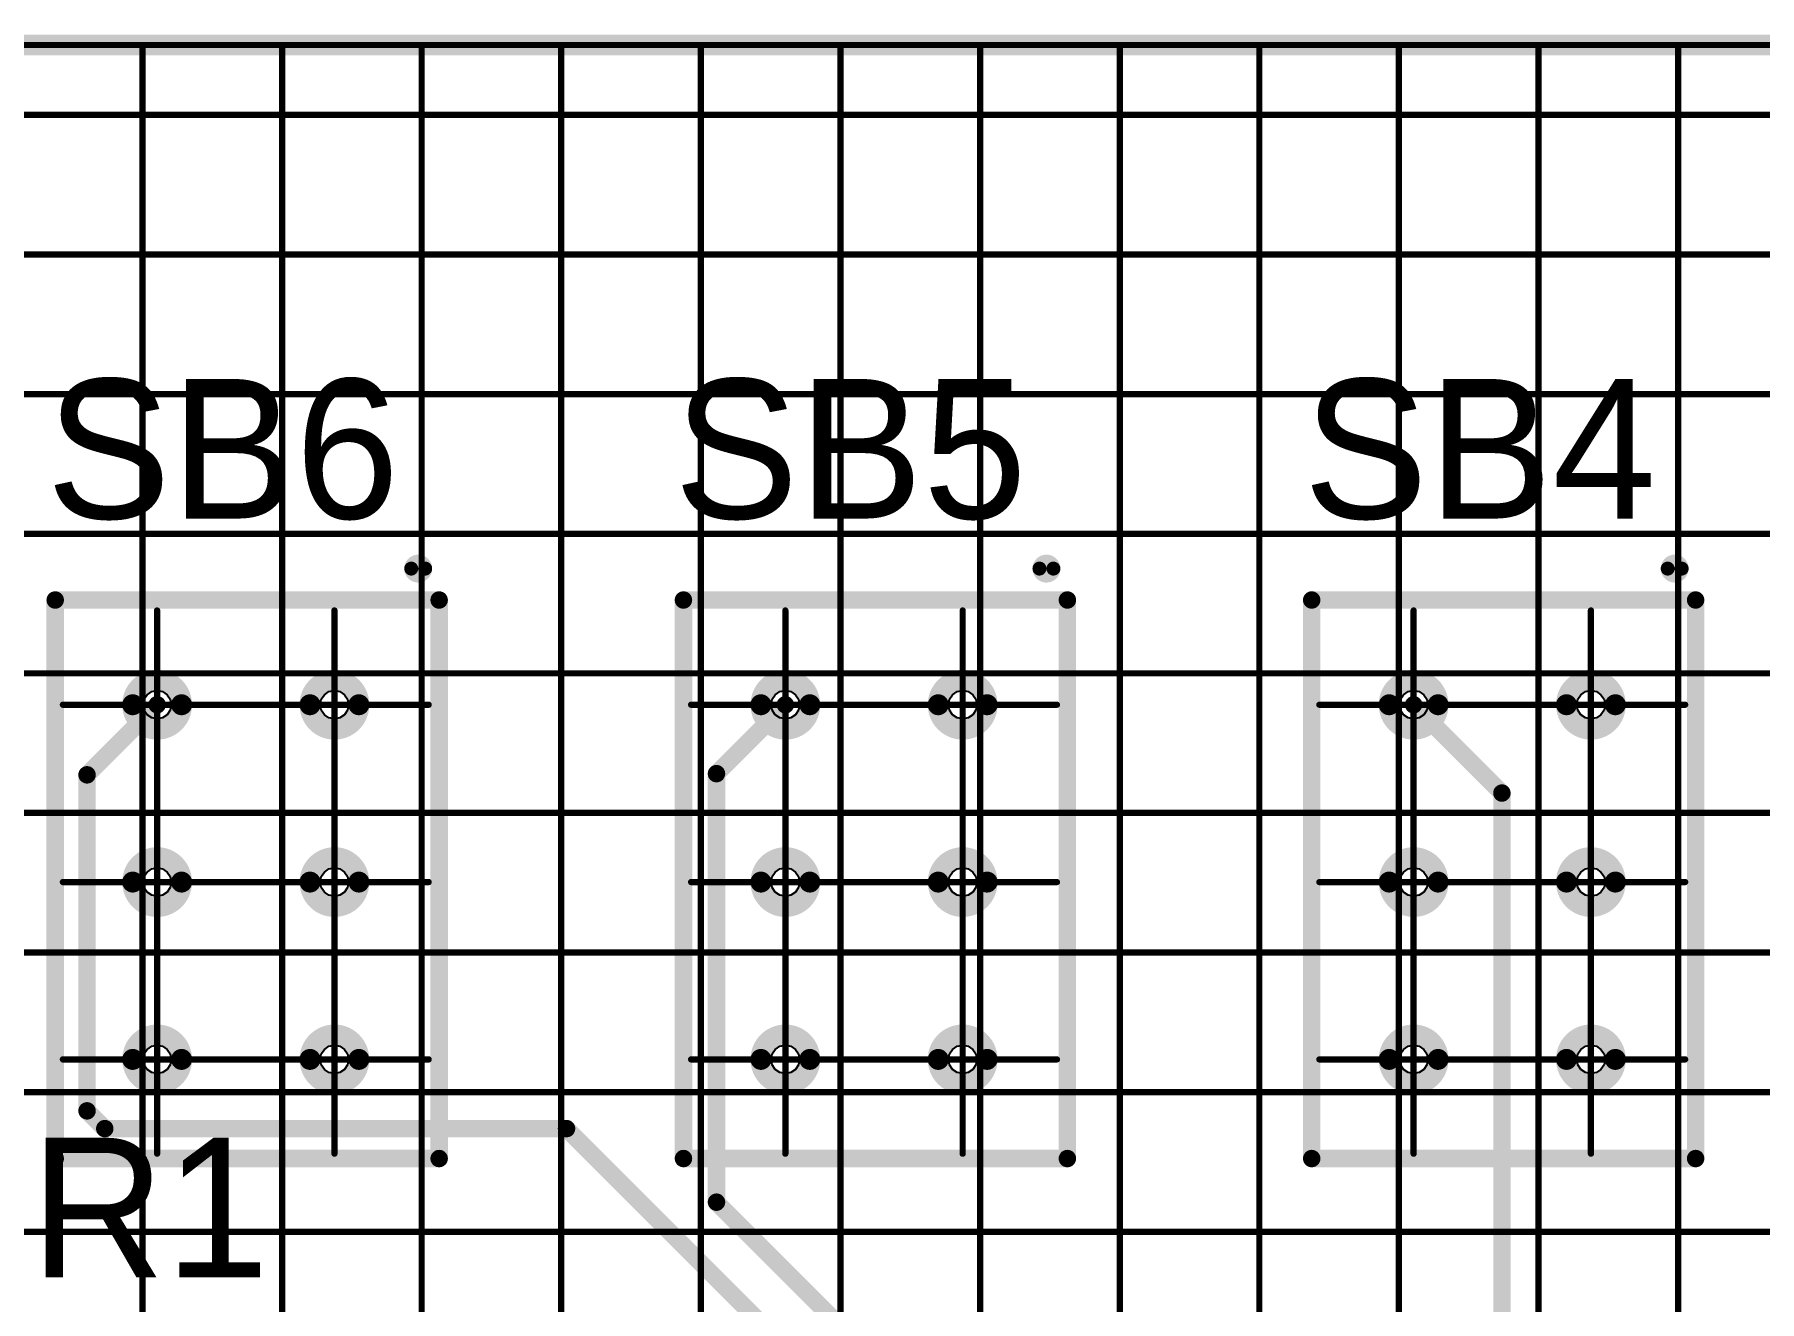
# Model space of a CAD drawing. Header units: millimetres. Extents: x 0 to 841, y 0 to 2540.
# Drawn here: x 249.91 to 299.33, y 2425.01 to 2461.3 of the extents above; entities that cross this region are included whole.
import ezdxf

# ---------------------------------------------------------------- set-up
doc = ezdxf.new("R2010")
doc.units = ezdxf.units.MM
for name, color, linetype in [('Mechanical11', 56, 'Continuous'), ('Mechanical12', 56, 'Continuous'), ('Mechanical7', 56, 'Continuous'), ('Mechanical9', 56, 'Continuous')]:
    doc.layers.add(name, color=color, linetype=linetype)

# ---------------------------------------------------------------- blocks, each defined once
blk = doc.blocks.new('BOASVIEW______T___O_______2_1_33_1_B_1')
at = {"layer": 'Mechanical12'}
for points, const_width in [([(0, 210), (320, 210)], 0.6), ([(0, 210), (320, 210)], 0.6), ([(0, 210), (320, 210)], 0.5), ([(177.5, 194.1), (188.5, 194.1)], 0.5), ([(177.5, 178.1), (177.5, 194.1)], 0.5), ([(188.5, 178.1), (188.5, 194.1)], 0.5), ([(195.5, 194.1), (206.5, 194.1)], 0.5), ([(195.5, 178.1), (195.5, 194.1)], 0.5), ([(206.5, 178.1), (206.5, 194.1)], 0.5), ([(213.5, 178.1), (213.5, 194.1)], 0.5), ([(213.5, 194.1), (224.5, 194.1)], 0.5), ([(224.5, 178.1), (224.5, 194.1)], 0.5), ([(177.5, 178.1), (188.5, 178.1)], 0.5), ([(195.5, 178.1), (206.5, 178.1)], 0.5), ([(213.5, 178.1), (224.5, 178.1)], 0.5)]:
    blk.add_lwpolyline(points, dxfattribs=dict(at, const_width=const_width))
for points, const_width in [([(188.1, 195, 1), (187.7, 195, 1)], 0.4), ([(206.1, 195, 1), (205.7, 195, 1)], 0.4), ([(224.1, 195, 1), (223.7, 195, 1)], 0.4), ([(187.6, 195, 1), (187.8, 195, 1)], 0.2), ([(188, 195, 1), (188.2, 195, 1)], 0.2), ([(205.6, 195, 1), (205.8, 195, 1)], 0.2), ([(206, 195, 1), (206.2, 195, 1)], 0.2), ([(223.6, 195, 1), (223.8, 195, 1)], 0.2), ([(224, 195, 1), (224.2, 195, 1)], 0.2), ([(177.375, 194.1, 1), (177.625, 194.1, 1)], 0.25), ([(177.375, 194.1, 1), (177.625, 194.1, 1)], 0.25), ([(188.375, 194.1, 1), (188.625, 194.1, 1)], 0.25), ([(188.375, 194.1, 1), (188.625, 194.1, 1)], 0.25), ([(195.375, 194.1, 1), (195.625, 194.1, 1)], 0.25), ([(195.375, 194.1, 1), (195.625, 194.1, 1)], 0.25), ([(206.375, 194.1, 1), (206.625, 194.1, 1)], 0.25), ([(206.375, 194.1, 1), (206.625, 194.1, 1)], 0.25), ([(213.375, 194.1, 1), (213.625, 194.1, 1)], 0.25), ([(213.375, 194.1, 1), (213.625, 194.1, 1)], 0.25), ([(224.375, 194.1, 1), (224.625, 194.1, 1)], 0.25), ([(224.375, 194.1, 1), (224.625, 194.1, 1)], 0.25), ([(181.12, 191.1, 1), (179.72, 191.1, 1)], 0.6), ([(186.2, 191.1, 1), (184.8, 191.1, 1)], 0.6), ([(199.12, 191.1, 1), (197.72, 191.1, 1)], 0.6), ([(204.2, 191.1, 1), (202.8, 191.1, 1)], 0.6), ([(217.12, 191.1, 1), (215.72, 191.1, 1)], 0.6), ([(222.2, 191.1, 1), (220.8, 191.1, 1)], 0.6), ([(179.57, 191.1, 1), (179.87, 191.1, 1)], 0.3), ([(180.97, 191.1, 1), (181.27, 191.1, 1)], 0.3), ([(184.65, 191.1, 1), (184.95, 191.1, 1)], 0.3), ([(186.05, 191.1, 1), (186.35, 191.1, 1)], 0.3), ([(197.57, 191.1, 1), (197.87, 191.1, 1)], 0.3), ([(198.97, 191.1, 1), (199.27, 191.1, 1)], 0.3), ([(202.65, 191.1, 1), (202.95, 191.1, 1)], 0.3), ([(204.05, 191.1, 1), (204.35, 191.1, 1)], 0.3), ([(215.57, 191.1, 1), (215.87, 191.1, 1)], 0.3), ([(216.97, 191.1, 1), (217.27, 191.1, 1)], 0.3), ([(220.65, 191.1, 1), (220.95, 191.1, 1)], 0.3), ([(222.05, 191.1, 1), (222.35, 191.1, 1)], 0.3), ([(181.12, 186.02, 1), (179.72, 186.02, 1)], 0.6), ([(186.2, 186.02, 1), (184.8, 186.02, 1)], 0.6), ([(199.12, 186.02, 1), (197.72, 186.02, 1)], 0.6), ([(204.2, 186.02, 1), (202.8, 186.02, 1)], 0.6), ([(217.12, 186.02, 1), (215.72, 186.02, 1)], 0.6), ([(222.2, 186.02, 1), (220.8, 186.02, 1)], 0.6), ([(179.57, 186.02, 1), (179.87, 186.02, 1)], 0.3), ([(180.97, 186.02, 1), (181.27, 186.02, 1)], 0.3), ([(184.65, 186.02, 1), (184.95, 186.02, 1)], 0.3), ([(186.05, 186.02, 1), (186.35, 186.02, 1)], 0.3), ([(197.57, 186.02, 1), (197.87, 186.02, 1)], 0.3), ([(198.97, 186.02, 1), (199.27, 186.02, 1)], 0.3), ([(202.65, 186.02, 1), (202.95, 186.02, 1)], 0.3), ([(204.05, 186.02, 1), (204.35, 186.02, 1)], 0.3), ([(215.57, 186.02, 1), (215.87, 186.02, 1)], 0.3), ([(216.97, 186.02, 1), (217.27, 186.02, 1)], 0.3), ([(220.65, 186.02, 1), (220.95, 186.02, 1)], 0.3), ([(222.05, 186.02, 1), (222.35, 186.02, 1)], 0.3), ([(181.12, 180.94, 1), (179.72, 180.94, 1)], 0.6), ([(186.2, 180.94, 1), (184.8, 180.94, 1)], 0.6), ([(199.12, 180.94, 1), (197.72, 180.94, 1)], 0.6), ([(204.2, 180.94, 1), (202.8, 180.94, 1)], 0.6), ([(217.12, 180.94, 1), (215.72, 180.94, 1)], 0.6), ([(222.2, 180.94, 1), (220.8, 180.94, 1)], 0.6), ([(179.57, 180.94, 1), (179.87, 180.94, 1)], 0.3), ([(180.97, 180.94, 1), (181.27, 180.94, 1)], 0.3), ([(184.65, 180.94, 1), (184.95, 180.94, 1)], 0.3), ([(186.05, 180.94, 1), (186.35, 180.94, 1)], 0.3), ([(197.57, 180.94, 1), (197.87, 180.94, 1)], 0.3), ([(198.97, 180.94, 1), (199.27, 180.94, 1)], 0.3), ([(202.65, 180.94, 1), (202.95, 180.94, 1)], 0.3), ([(204.05, 180.94, 1), (204.35, 180.94, 1)], 0.3), ([(215.57, 180.94, 1), (215.87, 180.94, 1)], 0.3), ([(216.97, 180.94, 1), (217.27, 180.94, 1)], 0.3), ([(220.65, 180.94, 1), (220.95, 180.94, 1)], 0.3), ([(222.05, 180.94, 1), (222.35, 180.94, 1)], 0.3), ([(177.375, 178.1, 1), (177.625, 178.1, 1)], 0.25), ([(177.375, 178.1, 1), (177.625, 178.1, 1)], 0.25), ([(188.375, 178.1, 1), (188.625, 178.1, 1)], 0.25), ([(188.375, 178.1, 1), (188.625, 178.1, 1)], 0.25), ([(195.375, 178.1, 1), (195.625, 178.1, 1)], 0.25), ([(195.375, 178.1, 1), (195.625, 178.1, 1)], 0.25), ([(206.375, 178.1, 1), (206.625, 178.1, 1)], 0.25), ([(206.375, 178.1, 1), (206.625, 178.1, 1)], 0.25), ([(213.375, 178.1, 1), (213.625, 178.1, 1)], 0.25), ([(213.375, 178.1, 1), (213.625, 178.1, 1)], 0.25), ([(224.375, 178.1, 1), (224.625, 178.1, 1)], 0.25), ([(224.375, 178.1, 1), (224.625, 178.1, 1)], 0.25)]:
    blk.add_lwpolyline(points, format="xyb", close=True, dxfattribs=dict(at, const_width=const_width))
at = {"layer": 'Mechanical7', "const_width": 0.18}
for points in [[(180.42, 188.4), (180.42, 193.8)], [(185.5, 188.4), (185.5, 193.8)], [(198.42, 188.4), (198.42, 193.8)], [(203.5, 188.4), (203.5, 193.8)], [(216.42, 188.4), (216.42, 193.8)], [(221.5, 188.4), (221.5, 193.8)], [(177.72, 191.1), (183.12, 191.1)], [(182.8, 191.1), (188.2, 191.1)], [(195.72, 191.1), (201.12, 191.1)], [(200.8, 191.1), (206.2, 191.1)], [(213.72, 191.1), (219.12, 191.1)], [(218.8, 191.1), (224.2, 191.1)], [(180.42, 183.32), (180.42, 188.72)], [(185.5, 183.32), (185.5, 188.72)], [(198.42, 183.32), (198.42, 188.72)], [(203.5, 183.32), (203.5, 188.72)], [(216.42, 183.32), (216.42, 188.72)], [(221.5, 183.32), (221.5, 188.72)], [(177.72, 186.02), (183.12, 186.02)], [(182.8, 186.02), (188.2, 186.02)], [(195.72, 186.02), (201.12, 186.02)], [(200.8, 186.02), (206.2, 186.02)], [(213.72, 186.02), (219.12, 186.02)], [(218.8, 186.02), (224.2, 186.02)], [(180.42, 178.24), (180.42, 183.64)], [(185.5, 178.24), (185.5, 183.64)], [(198.42, 178.24), (198.42, 183.64)], [(203.5, 178.24), (203.5, 183.64)], [(216.42, 178.24), (216.42, 183.64)], [(221.5, 178.24), (221.5, 183.64)], [(177.72, 180.94), (183.12, 180.94)], [(182.8, 180.94), (188.2, 180.94)], [(195.72, 180.94), (201.12, 180.94)], [(200.8, 180.94), (206.2, 180.94)], [(213.72, 180.94), (219.12, 180.94)], [(218.8, 180.94), (224.2, 180.94)]]:
    blk.add_lwpolyline(points, dxfattribs=at)
at = {"layer": 'Mechanical7', "const_width": 0.09}
for points in [[(180.375, 193.8, 1), (180.465, 193.8, 1)], [(185.455, 193.8, 1), (185.545, 193.8, 1)], [(198.375, 193.8, 1), (198.465, 193.8, 1)], [(203.455, 193.8, 1), (203.545, 193.8, 1)], [(216.375, 193.8, 1), (216.465, 193.8, 1)], [(221.455, 193.8, 1), (221.545, 193.8, 1)], [(177.675, 191.1, 1), (177.765, 191.1, 1)], [(182.755, 191.1, 1), (182.845, 191.1, 1)], [(183.075, 191.1, 1), (183.165, 191.1, 1)], [(188.155, 191.1, 1), (188.245, 191.1, 1)], [(195.675, 191.1, 1), (195.765, 191.1, 1)], [(200.755, 191.1, 1), (200.845, 191.1, 1)], [(201.075, 191.1, 1), (201.165, 191.1, 1)], [(206.155, 191.1, 1), (206.245, 191.1, 1)], [(213.675, 191.1, 1), (213.765, 191.1, 1)], [(218.755, 191.1, 1), (218.845, 191.1, 1)], [(219.075, 191.1, 1), (219.165, 191.1, 1)], [(224.155, 191.1, 1), (224.245, 191.1, 1)], [(180.375, 188.72, 1), (180.465, 188.72, 1)], [(185.455, 188.72, 1), (185.545, 188.72, 1)], [(198.375, 188.72, 1), (198.465, 188.72, 1)], [(203.455, 188.72, 1), (203.545, 188.72, 1)], [(216.375, 188.72, 1), (216.465, 188.72, 1)], [(221.455, 188.72, 1), (221.545, 188.72, 1)], [(180.375, 188.4, 1), (180.465, 188.4, 1)], [(185.455, 188.4, 1), (185.545, 188.4, 1)], [(198.375, 188.4, 1), (198.465, 188.4, 1)], [(203.455, 188.4, 1), (203.545, 188.4, 1)], [(216.375, 188.4, 1), (216.465, 188.4, 1)], [(221.455, 188.4, 1), (221.545, 188.4, 1)], [(177.675, 186.02, 1), (177.765, 186.02, 1)], [(182.755, 186.02, 1), (182.845, 186.02, 1)], [(183.075, 186.02, 1), (183.165, 186.02, 1)], [(188.155, 186.02, 1), (188.245, 186.02, 1)], [(195.675, 186.02, 1), (195.765, 186.02, 1)], [(200.755, 186.02, 1), (200.845, 186.02, 1)], [(201.075, 186.02, 1), (201.165, 186.02, 1)], [(206.155, 186.02, 1), (206.245, 186.02, 1)], [(213.675, 186.02, 1), (213.765, 186.02, 1)], [(218.755, 186.02, 1), (218.845, 186.02, 1)], [(219.075, 186.02, 1), (219.165, 186.02, 1)], [(224.155, 186.02, 1), (224.245, 186.02, 1)], [(180.375, 183.64, 1), (180.465, 183.64, 1)], [(180.375, 183.32, 1), (180.465, 183.32, 1)], [(185.455, 183.64, 1), (185.545, 183.64, 1)], [(185.455, 183.32, 1), (185.545, 183.32, 1)], [(198.375, 183.64, 1), (198.465, 183.64, 1)], [(198.375, 183.32, 1), (198.465, 183.32, 1)], [(203.455, 183.64, 1), (203.545, 183.64, 1)], [(203.455, 183.32, 1), (203.545, 183.32, 1)], [(216.375, 183.64, 1), (216.465, 183.64, 1)], [(216.375, 183.32, 1), (216.465, 183.32, 1)], [(221.455, 183.64, 1), (221.545, 183.64, 1)], [(221.455, 183.32, 1), (221.545, 183.32, 1)], [(177.675, 180.94, 1), (177.765, 180.94, 1)], [(182.755, 180.94, 1), (182.845, 180.94, 1)], [(183.075, 180.94, 1), (183.165, 180.94, 1)], [(188.155, 180.94, 1), (188.245, 180.94, 1)], [(195.675, 180.94, 1), (195.765, 180.94, 1)], [(200.755, 180.94, 1), (200.845, 180.94, 1)], [(201.075, 180.94, 1), (201.165, 180.94, 1)], [(206.155, 180.94, 1), (206.245, 180.94, 1)], [(213.675, 180.94, 1), (213.765, 180.94, 1)], [(218.755, 180.94, 1), (218.845, 180.94, 1)], [(219.075, 180.94, 1), (219.165, 180.94, 1)], [(224.155, 180.94, 1), (224.245, 180.94, 1)], [(180.375, 178.24, 1), (180.465, 178.24, 1)], [(185.455, 178.24, 1), (185.545, 178.24, 1)], [(198.375, 178.24, 1), (198.465, 178.24, 1)], [(203.455, 178.24, 1), (203.545, 178.24, 1)], [(216.375, 178.24, 1), (216.465, 178.24, 1)], [(221.455, 178.24, 1), (221.545, 178.24, 1)]]:
    blk.add_lwpolyline(points, format="xyb", close=True, dxfattribs=at)
at = {"layer": 'Mechanical7'}
for s, p in [('SB6', (177.244, 196.433)), ('SB5', (195.227, 196.433)), ('SB4', (213.261, 196.433)), ('R1', (176.787, 174.696))]:
    blk.add_text(s, height=4, dxfattribs=at).set_placement(p)
blk = doc.blocks.new('BOASVIEW______T___L_____2_1_1_1_B_4')
at = {"layer": 'Mechanical11'}
for p, q in [((180.043, 191.256), (180.132, 191.388)), ((180.132, 191.388), (180.264, 191.477)), ((180.264, 191.477), (180.42, 191.508)), ((180.42, 191.508), (180.42, 191.1)), ((185.123, 191.256), (185.212, 191.388)), ((185.212, 191.388), (185.344, 191.477)), ((185.344, 191.477), (185.5, 191.508)), ((185.5, 191.508), (185.5, 191.1)), ((198.043, 191.256), (198.132, 191.388)), ((198.132, 191.388), (198.264, 191.477)), ((198.264, 191.477), (198.42, 191.508)), ((198.42, 191.508), (198.42, 191.1)), ((203.123, 191.256), (203.212, 191.388)), ((203.212, 191.388), (203.344, 191.477)), ((203.344, 191.477), (203.5, 191.508)), ((203.5, 191.508), (203.5, 191.1)), ((216.043, 191.256), (216.132, 191.388)), ((216.132, 191.388), (216.264, 191.477)), ((216.264, 191.477), (216.42, 191.508)), ((216.42, 191.508), (216.42, 191.1)), ((221.123, 191.256), (221.212, 191.388)), ((221.212, 191.388), (221.344, 191.477)), ((221.344, 191.477), (221.5, 191.508)), ((221.5, 191.508), (221.5, 191.1)), ((180.012, 191.1), (180.043, 191.256)), ((180.043, 190.944), (180.012, 191.1)), ((180.012, 191.1), (180.42, 191.1)), ((180.42, 191.1), (180.012, 191.1)), ((180.132, 190.812), (180.043, 190.944)), ((180.264, 190.723), (180.132, 190.812)), ((180.42, 191.1), (180.828, 191.1)), ((180.42, 190.692), (180.42, 191.1)), ((180.42, 191.1), (180.42, 190.692)), ((180.708, 190.812), (180.576, 190.723)), ((180.797, 190.944), (180.708, 190.812)), ((180.828, 191.1), (180.797, 190.944)), ((185.092, 191.1), (185.123, 191.256)), ((185.123, 190.944), (185.092, 191.1)), ((185.092, 191.1), (185.5, 191.1)), ((185.5, 191.1), (185.092, 191.1)), ((185.212, 190.812), (185.123, 190.944)), ((185.344, 190.723), (185.212, 190.812)), ((185.5, 191.1), (185.908, 191.1)), ((185.5, 190.692), (185.5, 191.1)), ((185.5, 191.1), (185.5, 190.692)), ((185.788, 190.812), (185.656, 190.723)), ((185.877, 190.944), (185.788, 190.812)), ((185.908, 191.1), (185.877, 190.944)), ((198.012, 191.1), (198.043, 191.256)), ((198.043, 190.944), (198.012, 191.1)), ((198.012, 191.1), (198.42, 191.1)), ((198.42, 191.1), (198.012, 191.1)), ((198.132, 190.812), (198.043, 190.944)), ((198.264, 190.723), (198.132, 190.812)), ((198.42, 191.1), (198.828, 191.1)), ((198.42, 190.692), (198.42, 191.1)), ((198.42, 191.1), (198.42, 190.692)), ((198.708, 190.812), (198.576, 190.723)), ((198.797, 190.944), (198.708, 190.812)), ((198.828, 191.1), (198.797, 190.944)), ((203.092, 191.1), (203.123, 191.256)), ((203.123, 190.944), (203.092, 191.1)), ((203.092, 191.1), (203.5, 191.1)), ((203.5, 191.1), (203.092, 191.1)), ((203.212, 190.812), (203.123, 190.944)), ((203.344, 190.723), (203.212, 190.812)), ((203.5, 191.1), (203.908, 191.1)), ((203.5, 190.692), (203.5, 191.1)), ((203.5, 191.1), (203.5, 190.692)), ((203.788, 190.812), (203.656, 190.723)), ((203.877, 190.944), (203.788, 190.812)), ((203.908, 191.1), (203.877, 190.944)), ((216.012, 191.1), (216.043, 191.256)), ((216.043, 190.944), (216.012, 191.1)), ((216.012, 191.1), (216.42, 191.1)), ((216.42, 191.1), (216.012, 191.1)), ((216.132, 190.812), (216.043, 190.944)), ((216.264, 190.723), (216.132, 190.812)), ((216.42, 191.1), (216.828, 191.1)), ((216.42, 190.692), (216.42, 191.1)), ((216.42, 191.1), (216.42, 190.692)), ((216.708, 190.812), (216.576, 190.723)), ((216.797, 190.944), (216.708, 190.812)), ((216.828, 191.1), (216.797, 190.944)), ((221.092, 191.1), (221.123, 191.256)), ((221.123, 190.944), (221.092, 191.1)), ((221.092, 191.1), (221.5, 191.1)), ((221.5, 191.1), (221.092, 191.1)), ((221.212, 190.812), (221.123, 190.944)), ((221.344, 190.723), (221.212, 190.812)), ((221.5, 191.1), (221.908, 191.1)), ((221.5, 190.692), (221.5, 191.1)), ((221.5, 191.1), (221.5, 190.692)), ((221.788, 190.812), (221.656, 190.723)), ((221.877, 190.944), (221.788, 190.812)), ((221.908, 191.1), (221.877, 190.944)), ((180.42, 190.692), (180.264, 190.723)), ((180.576, 190.723), (180.42, 190.692)), ((185.5, 190.692), (185.344, 190.723)), ((185.656, 190.723), (185.5, 190.692)), ((198.42, 190.692), (198.264, 190.723)), ((198.576, 190.723), (198.42, 190.692)), ((203.5, 190.692), (203.344, 190.723)), ((203.656, 190.723), (203.5, 190.692)), ((216.42, 190.692), (216.264, 190.723)), ((216.576, 190.723), (216.42, 190.692)), ((221.5, 190.692), (221.344, 190.723)), ((221.656, 190.723), (221.5, 190.692)), ((180.132, 186.308), (180.264, 186.397)), ((180.264, 186.397), (180.42, 186.428)), ((180.42, 186.428), (180.42, 186.02)), ((185.212, 186.308), (185.344, 186.397)), ((185.344, 186.397), (185.5, 186.428)), ((185.5, 186.428), (185.5, 186.02)), ((198.132, 186.308), (198.264, 186.397)), ((198.264, 186.397), (198.42, 186.428)), ((198.42, 186.428), (198.42, 186.02)), ((203.212, 186.308), (203.344, 186.397)), ((203.344, 186.397), (203.5, 186.428)), ((203.5, 186.428), (203.5, 186.02)), ((216.132, 186.308), (216.264, 186.397)), ((216.264, 186.397), (216.42, 186.428)), ((216.42, 186.428), (216.42, 186.02)), ((221.212, 186.308), (221.344, 186.397)), ((221.344, 186.397), (221.5, 186.428)), ((221.5, 186.428), (221.5, 186.02)), ((180.012, 186.02), (180.043, 186.176)), ((180.043, 185.864), (180.012, 186.02)), ((180.012, 186.02), (180.42, 186.02)), ((180.42, 186.02), (180.012, 186.02)), ((180.043, 186.176), (180.132, 186.308)), ((180.132, 185.732), (180.043, 185.864)), ((180.42, 186.02), (180.828, 186.02)), ((180.42, 185.612), (180.42, 186.02)), ((180.42, 186.02), (180.42, 185.612)), ((180.797, 185.864), (180.708, 185.732)), ((180.828, 186.02), (180.797, 185.864)), ((185.092, 186.02), (185.123, 186.176)), ((185.123, 185.864), (185.092, 186.02)), ((185.092, 186.02), (185.5, 186.02)), ((185.5, 186.02), (185.092, 186.02)), ((185.123, 186.176), (185.212, 186.308)), ((185.212, 185.732), (185.123, 185.864)), ((185.5, 186.02), (185.908, 186.02)), ((185.5, 185.612), (185.5, 186.02)), ((185.5, 186.02), (185.5, 185.612)), ((185.877, 185.864), (185.788, 185.732)), ((185.908, 186.02), (185.877, 185.864)), ((198.012, 186.02), (198.043, 186.176)), ((198.043, 185.864), (198.012, 186.02)), ((198.012, 186.02), (198.42, 186.02)), ((198.42, 186.02), (198.012, 186.02)), ((198.043, 186.176), (198.132, 186.308)), ((198.132, 185.732), (198.043, 185.864)), ((198.42, 186.02), (198.828, 186.02)), ((198.42, 185.612), (198.42, 186.02)), ((198.42, 186.02), (198.42, 185.612)), ((198.797, 185.864), (198.708, 185.732)), ((198.828, 186.02), (198.797, 185.864)), ((203.092, 186.02), (203.123, 186.176)), ((203.123, 185.864), (203.092, 186.02)), ((203.092, 186.02), (203.5, 186.02)), ((203.5, 186.02), (203.092, 186.02)), ((203.123, 186.176), (203.212, 186.308)), ((203.212, 185.732), (203.123, 185.864)), ((203.5, 186.02), (203.908, 186.02)), ((203.5, 185.612), (203.5, 186.02)), ((203.5, 186.02), (203.5, 185.612)), ((203.877, 185.864), (203.788, 185.732)), ((203.908, 186.02), (203.877, 185.864)), ((216.012, 186.02), (216.043, 186.176)), ((216.043, 185.864), (216.012, 186.02)), ((216.012, 186.02), (216.42, 186.02)), ((216.42, 186.02), (216.012, 186.02)), ((216.043, 186.176), (216.132, 186.308)), ((216.132, 185.732), (216.043, 185.864)), ((216.42, 186.02), (216.828, 186.02)), ((216.42, 185.612), (216.42, 186.02)), ((216.42, 186.02), (216.42, 185.612)), ((216.797, 185.864), (216.708, 185.732)), ((216.828, 186.02), (216.797, 185.864)), ((221.092, 186.02), (221.123, 186.176)), ((221.123, 185.864), (221.092, 186.02)), ((221.092, 186.02), (221.5, 186.02)), ((221.5, 186.02), (221.092, 186.02)), ((221.123, 186.176), (221.212, 186.308)), ((221.212, 185.732), (221.123, 185.864)), ((221.5, 186.02), (221.908, 186.02)), ((221.5, 185.612), (221.5, 186.02)), ((221.5, 186.02), (221.5, 185.612)), ((221.877, 185.864), (221.788, 185.732)), ((221.908, 186.02), (221.877, 185.864)), ((180.264, 185.643), (180.132, 185.732)), ((180.42, 185.612), (180.264, 185.643)), ((180.576, 185.643), (180.42, 185.612)), ((180.708, 185.732), (180.576, 185.643)), ((185.344, 185.643), (185.212, 185.732)), ((185.5, 185.612), (185.344, 185.643)), ((185.656, 185.643), (185.5, 185.612)), ((185.788, 185.732), (185.656, 185.643)), ((198.264, 185.643), (198.132, 185.732)), ((198.42, 185.612), (198.264, 185.643)), ((198.576, 185.643), (198.42, 185.612)), ((198.708, 185.732), (198.576, 185.643)), ((203.344, 185.643), (203.212, 185.732)), ((203.5, 185.612), (203.344, 185.643)), ((203.656, 185.643), (203.5, 185.612)), ((203.788, 185.732), (203.656, 185.643)), ((216.264, 185.643), (216.132, 185.732)), ((216.42, 185.612), (216.264, 185.643)), ((216.576, 185.643), (216.42, 185.612)), ((216.708, 185.732), (216.576, 185.643)), ((221.344, 185.643), (221.212, 185.732)), ((221.5, 185.612), (221.344, 185.643)), ((221.656, 185.643), (221.5, 185.612)), ((221.788, 185.732), (221.656, 185.643)), ((180.012, 180.94), (180.043, 181.096)), ((180.043, 180.784), (180.012, 180.94)), ((180.012, 180.94), (180.42, 180.94)), ((180.42, 180.94), (180.012, 180.94)), ((180.043, 181.096), (180.132, 181.228)), ((180.132, 181.228), (180.264, 181.317)), ((180.264, 181.317), (180.42, 181.348)), ((180.42, 181.348), (180.42, 180.94)), ((180.42, 180.94), (180.828, 180.94)), ((180.42, 180.532), (180.42, 180.94)), ((180.42, 180.94), (180.42, 180.532)), ((180.828, 180.94), (180.797, 180.784)), ((185.092, 180.94), (185.123, 181.096)), ((185.123, 180.784), (185.092, 180.94)), ((185.092, 180.94), (185.5, 180.94)), ((185.5, 180.94), (185.092, 180.94)), ((185.123, 181.096), (185.212, 181.228)), ((185.212, 181.228), (185.344, 181.317)), ((185.344, 181.317), (185.5, 181.348)), ((185.5, 181.348), (185.5, 180.94)), ((185.5, 180.94), (185.908, 180.94)), ((185.5, 180.532), (185.5, 180.94)), ((185.5, 180.94), (185.5, 180.532)), ((185.908, 180.94), (185.877, 180.784)), ((198.012, 180.94), (198.043, 181.096)), ((198.043, 180.784), (198.012, 180.94)), ((198.012, 180.94), (198.42, 180.94)), ((198.42, 180.94), (198.012, 180.94)), ((198.043, 181.096), (198.132, 181.228)), ((198.132, 181.228), (198.264, 181.317)), ((198.264, 181.317), (198.42, 181.348)), ((198.42, 181.348), (198.42, 180.94)), ((198.42, 180.94), (198.828, 180.94)), ((198.42, 180.532), (198.42, 180.94)), ((198.42, 180.94), (198.42, 180.532)), ((198.828, 180.94), (198.797, 180.784)), ((203.092, 180.94), (203.123, 181.096)), ((203.123, 180.784), (203.092, 180.94)), ((203.092, 180.94), (203.5, 180.94)), ((203.5, 180.94), (203.092, 180.94)), ((203.123, 181.096), (203.212, 181.228)), ((203.212, 181.228), (203.344, 181.317)), ((203.344, 181.317), (203.5, 181.348)), ((203.5, 181.348), (203.5, 180.94)), ((203.5, 180.94), (203.908, 180.94)), ((203.5, 180.532), (203.5, 180.94)), ((203.5, 180.94), (203.5, 180.532)), ((203.908, 180.94), (203.877, 180.784)), ((216.012, 180.94), (216.043, 181.096)), ((216.043, 180.784), (216.012, 180.94)), ((216.012, 180.94), (216.42, 180.94)), ((216.42, 180.94), (216.012, 180.94)), ((216.043, 181.096), (216.132, 181.228)), ((216.132, 181.228), (216.264, 181.317)), ((216.264, 181.317), (216.42, 181.348)), ((216.42, 181.348), (216.42, 180.94)), ((216.42, 180.94), (216.828, 180.94)), ((216.42, 180.532), (216.42, 180.94)), ((216.42, 180.94), (216.42, 180.532)), ((216.828, 180.94), (216.797, 180.784)), ((221.092, 180.94), (221.123, 181.096)), ((221.123, 180.784), (221.092, 180.94)), ((221.092, 180.94), (221.5, 180.94)), ((221.5, 180.94), (221.092, 180.94)), ((221.123, 181.096), (221.212, 181.228)), ((221.212, 181.228), (221.344, 181.317)), ((221.344, 181.317), (221.5, 181.348)), ((221.5, 181.348), (221.5, 180.94)), ((221.5, 180.94), (221.908, 180.94)), ((221.5, 180.532), (221.5, 180.94)), ((221.5, 180.94), (221.5, 180.532)), ((221.908, 180.94), (221.877, 180.784)), ((180.132, 180.652), (180.043, 180.784)), ((180.264, 180.563), (180.132, 180.652)), ((180.42, 180.532), (180.264, 180.563)), ((180.576, 180.563), (180.42, 180.532)), ((180.708, 180.652), (180.576, 180.563)), ((180.797, 180.784), (180.708, 180.652)), ((185.212, 180.652), (185.123, 180.784)), ((185.344, 180.563), (185.212, 180.652)), ((185.5, 180.532), (185.344, 180.563)), ((185.656, 180.563), (185.5, 180.532)), ((185.788, 180.652), (185.656, 180.563)), ((185.877, 180.784), (185.788, 180.652)), ((198.132, 180.652), (198.043, 180.784)), ((198.264, 180.563), (198.132, 180.652)), ((198.42, 180.532), (198.264, 180.563)), ((198.576, 180.563), (198.42, 180.532)), ((198.708, 180.652), (198.576, 180.563)), ((198.797, 180.784), (198.708, 180.652)), ((203.212, 180.652), (203.123, 180.784)), ((203.344, 180.563), (203.212, 180.652)), ((203.5, 180.532), (203.344, 180.563)), ((203.656, 180.563), (203.5, 180.532)), ((203.788, 180.652), (203.656, 180.563)), ((203.877, 180.784), (203.788, 180.652)), ((216.132, 180.652), (216.043, 180.784)), ((216.264, 180.563), (216.132, 180.652)), ((216.42, 180.532), (216.264, 180.563)), ((216.576, 180.563), (216.42, 180.532)), ((216.708, 180.652), (216.576, 180.563)), ((216.797, 180.784), (216.708, 180.652)), ((221.212, 180.652), (221.123, 180.784)), ((221.344, 180.563), (221.212, 180.652)), ((221.5, 180.532), (221.344, 180.563)), ((221.656, 180.563), (221.5, 180.532)), ((221.788, 180.652), (221.656, 180.563)), ((221.877, 180.784), (221.788, 180.652))]:
    blk.add_line(p, q, dxfattribs=at)
at = {"layer": 'Mechanical12'}
for p, q in [((180.42, 191.1), (180.42, 191.508)), ((180.42, 191.508), (180.576, 191.477)), ((180.576, 191.477), (180.708, 191.388)), ((180.708, 191.388), (180.797, 191.256)), ((185.5, 191.1), (185.5, 191.508)), ((185.5, 191.508), (185.656, 191.477)), ((185.656, 191.477), (185.788, 191.388)), ((185.788, 191.388), (185.877, 191.256)), ((198.42, 191.1), (198.42, 191.508)), ((198.42, 191.508), (198.576, 191.477)), ((198.576, 191.477), (198.708, 191.388)), ((198.708, 191.388), (198.797, 191.256)), ((203.5, 191.1), (203.5, 191.508)), ((203.5, 191.508), (203.656, 191.477)), ((203.656, 191.477), (203.788, 191.388)), ((203.788, 191.388), (203.877, 191.256)), ((216.42, 191.1), (216.42, 191.508)), ((216.42, 191.508), (216.576, 191.477)), ((216.576, 191.477), (216.708, 191.388)), ((216.708, 191.388), (216.797, 191.256)), ((221.5, 191.1), (221.5, 191.508)), ((221.5, 191.508), (221.656, 191.477)), ((221.656, 191.477), (221.788, 191.388)), ((221.788, 191.388), (221.877, 191.256)), ((180.828, 191.1), (180.42, 191.1)), ((180.797, 191.256), (180.828, 191.1)), ((185.908, 191.1), (185.5, 191.1)), ((185.877, 191.256), (185.908, 191.1)), ((198.828, 191.1), (198.42, 191.1)), ((198.797, 191.256), (198.828, 191.1)), ((203.908, 191.1), (203.5, 191.1)), ((203.877, 191.256), (203.908, 191.1)), ((216.828, 191.1), (216.42, 191.1)), ((216.797, 191.256), (216.828, 191.1)), ((221.908, 191.1), (221.5, 191.1)), ((221.877, 191.256), (221.908, 191.1)), ((180.42, 186.02), (180.42, 186.428)), ((180.42, 186.428), (180.576, 186.397)), ((180.576, 186.397), (180.708, 186.308)), ((185.5, 186.02), (185.5, 186.428)), ((185.5, 186.428), (185.656, 186.397)), ((185.656, 186.397), (185.788, 186.308)), ((198.42, 186.02), (198.42, 186.428)), ((198.42, 186.428), (198.576, 186.397)), ((198.576, 186.397), (198.708, 186.308)), ((203.5, 186.02), (203.5, 186.428)), ((203.5, 186.428), (203.656, 186.397)), ((203.656, 186.397), (203.788, 186.308)), ((216.42, 186.02), (216.42, 186.428)), ((216.42, 186.428), (216.576, 186.397)), ((216.576, 186.397), (216.708, 186.308)), ((221.5, 186.02), (221.5, 186.428)), ((221.5, 186.428), (221.656, 186.397)), ((221.656, 186.397), (221.788, 186.308)), ((180.828, 186.02), (180.42, 186.02)), ((180.708, 186.308), (180.797, 186.176)), ((180.797, 186.176), (180.828, 186.02)), ((185.908, 186.02), (185.5, 186.02)), ((185.788, 186.308), (185.877, 186.176)), ((185.877, 186.176), (185.908, 186.02)), ((198.828, 186.02), (198.42, 186.02)), ((198.708, 186.308), (198.797, 186.176)), ((198.797, 186.176), (198.828, 186.02)), ((203.908, 186.02), (203.5, 186.02)), ((203.788, 186.308), (203.877, 186.176)), ((203.877, 186.176), (203.908, 186.02)), ((216.828, 186.02), (216.42, 186.02)), ((216.708, 186.308), (216.797, 186.176)), ((216.797, 186.176), (216.828, 186.02)), ((221.908, 186.02), (221.5, 186.02)), ((221.788, 186.308), (221.877, 186.176)), ((221.877, 186.176), (221.908, 186.02)), ((180.42, 180.94), (180.42, 181.348)), ((180.42, 181.348), (180.576, 181.317)), ((180.828, 180.94), (180.42, 180.94)), ((180.576, 181.317), (180.708, 181.228)), ((180.708, 181.228), (180.797, 181.096)), ((180.797, 181.096), (180.828, 180.94)), ((185.5, 180.94), (185.5, 181.348)), ((185.5, 181.348), (185.656, 181.317)), ((185.908, 180.94), (185.5, 180.94)), ((185.656, 181.317), (185.788, 181.228)), ((185.788, 181.228), (185.877, 181.096)), ((185.877, 181.096), (185.908, 180.94)), ((198.42, 180.94), (198.42, 181.348)), ((198.42, 181.348), (198.576, 181.317)), ((198.828, 180.94), (198.42, 180.94)), ((198.576, 181.317), (198.708, 181.228)), ((198.708, 181.228), (198.797, 181.096)), ((198.797, 181.096), (198.828, 180.94)), ((203.5, 180.94), (203.5, 181.348)), ((203.5, 181.348), (203.656, 181.317)), ((203.908, 180.94), (203.5, 180.94)), ((203.656, 181.317), (203.788, 181.228)), ((203.788, 181.228), (203.877, 181.096)), ((203.877, 181.096), (203.908, 180.94)), ((216.42, 180.94), (216.42, 181.348)), ((216.42, 181.348), (216.576, 181.317)), ((216.828, 180.94), (216.42, 180.94)), ((216.576, 181.317), (216.708, 181.228)), ((216.708, 181.228), (216.797, 181.096)), ((216.797, 181.096), (216.828, 180.94)), ((221.5, 180.94), (221.5, 181.348)), ((221.5, 181.348), (221.656, 181.317)), ((221.908, 180.94), (221.5, 180.94)), ((221.656, 181.317), (221.788, 181.228)), ((221.788, 181.228), (221.877, 181.096)), ((221.877, 181.096), (221.908, 180.94))]:
    blk.add_line(p, q, dxfattribs=at)
for points, const_width in [([(0, 210), (320, 210)], 0.6), ([(0, 210), (320, 210)], 0.6), ([(178.412, 189.092), (180.42, 191.1)], 0.5), ([(196.446, 189.126), (198.42, 191.1)], 0.5), ([(216.42, 191.1), (218.95, 188.57)], 0.5), ([(178.412, 179.466), (178.412, 189.092)], 0.5), ([(196.446, 176.85), (196.446, 189.126)], 0.5), ([(218.95, 172.835), (218.95, 188.57)], 0.5), ([(178.412, 179.466), (178.92, 178.958)], 0.5), ([(178.92, 178.958), (192.15, 178.958)], 0.5), ([(192.15, 178.958), (208, 163.108)], 0.5), ([(196.446, 176.85), (213.296, 160)], 0.5)]:
    blk.add_lwpolyline(points, dxfattribs=dict(at, const_width=const_width))
for points, const_width in [([(181.12, 191.1, 1), (179.72, 191.1, 1)], 0.6), ([(186.2, 191.1, 1), (184.8, 191.1, 1)], 0.6), ([(199.12, 191.1, 1), (197.72, 191.1, 1)], 0.6), ([(204.2, 191.1, 1), (202.8, 191.1, 1)], 0.6), ([(217.12, 191.1, 1), (215.72, 191.1, 1)], 0.6), ([(222.2, 191.1, 1), (220.8, 191.1, 1)], 0.6), ([(179.57, 191.1, 1), (179.87, 191.1, 1)], 0.3), ([(180.295, 191.1, 1), (180.545, 191.1, 1)], 0.25), ([(180.97, 191.1, 1), (181.27, 191.1, 1)], 0.3), ([(184.65, 191.1, 1), (184.95, 191.1, 1)], 0.3), ([(186.05, 191.1, 1), (186.35, 191.1, 1)], 0.3), ([(197.57, 191.1, 1), (197.87, 191.1, 1)], 0.3), ([(198.295, 191.1, 1), (198.545, 191.1, 1)], 0.25), ([(198.97, 191.1, 1), (199.27, 191.1, 1)], 0.3), ([(202.65, 191.1, 1), (202.95, 191.1, 1)], 0.3), ([(204.05, 191.1, 1), (204.35, 191.1, 1)], 0.3), ([(215.57, 191.1, 1), (215.87, 191.1, 1)], 0.3), ([(216.295, 191.1, 1), (216.545, 191.1, 1)], 0.25), ([(216.97, 191.1, 1), (217.27, 191.1, 1)], 0.3), ([(220.65, 191.1, 1), (220.95, 191.1, 1)], 0.3), ([(222.05, 191.1, 1), (222.35, 191.1, 1)], 0.3), ([(178.287, 189.092, 1), (178.537, 189.092, 1)], 0.25), ([(178.287, 189.092, 1), (178.537, 189.092, 1)], 0.25), ([(196.321, 189.126, 1), (196.571, 189.126, 1)], 0.25), ([(196.321, 189.126, 1), (196.571, 189.126, 1)], 0.25), ([(218.825, 188.57, 1), (219.075, 188.57, 1)], 0.25), ([(218.825, 188.57, 1), (219.075, 188.57, 1)], 0.25), ([(181.12, 186.02, 1), (179.72, 186.02, 1)], 0.6), ([(186.2, 186.02, 1), (184.8, 186.02, 1)], 0.6), ([(199.12, 186.02, 1), (197.72, 186.02, 1)], 0.6), ([(204.2, 186.02, 1), (202.8, 186.02, 1)], 0.6), ([(217.12, 186.02, 1), (215.72, 186.02, 1)], 0.6), ([(222.2, 186.02, 1), (220.8, 186.02, 1)], 0.6), ([(179.57, 186.02, 1), (179.87, 186.02, 1)], 0.3), ([(180.97, 186.02, 1), (181.27, 186.02, 1)], 0.3), ([(184.65, 186.02, 1), (184.95, 186.02, 1)], 0.3), ([(186.05, 186.02, 1), (186.35, 186.02, 1)], 0.3), ([(197.57, 186.02, 1), (197.87, 186.02, 1)], 0.3), ([(198.97, 186.02, 1), (199.27, 186.02, 1)], 0.3), ([(202.65, 186.02, 1), (202.95, 186.02, 1)], 0.3), ([(204.05, 186.02, 1), (204.35, 186.02, 1)], 0.3), ([(215.57, 186.02, 1), (215.87, 186.02, 1)], 0.3), ([(216.97, 186.02, 1), (217.27, 186.02, 1)], 0.3), ([(220.65, 186.02, 1), (220.95, 186.02, 1)], 0.3), ([(222.05, 186.02, 1), (222.35, 186.02, 1)], 0.3), ([(181.12, 180.94, 1), (179.72, 180.94, 1)], 0.6), ([(186.2, 180.94, 1), (184.8, 180.94, 1)], 0.6), ([(199.12, 180.94, 1), (197.72, 180.94, 1)], 0.6), ([(204.2, 180.94, 1), (202.8, 180.94, 1)], 0.6), ([(217.12, 180.94, 1), (215.72, 180.94, 1)], 0.6), ([(222.2, 180.94, 1), (220.8, 180.94, 1)], 0.6), ([(179.57, 180.94, 1), (179.87, 180.94, 1)], 0.3), ([(180.97, 180.94, 1), (181.27, 180.94, 1)], 0.3), ([(184.65, 180.94, 1), (184.95, 180.94, 1)], 0.3), ([(186.05, 180.94, 1), (186.35, 180.94, 1)], 0.3), ([(197.57, 180.94, 1), (197.87, 180.94, 1)], 0.3), ([(198.97, 180.94, 1), (199.27, 180.94, 1)], 0.3), ([(202.65, 180.94, 1), (202.95, 180.94, 1)], 0.3), ([(204.05, 180.94, 1), (204.35, 180.94, 1)], 0.3), ([(215.57, 180.94, 1), (215.87, 180.94, 1)], 0.3), ([(216.97, 180.94, 1), (217.27, 180.94, 1)], 0.3), ([(220.65, 180.94, 1), (220.95, 180.94, 1)], 0.3), ([(222.05, 180.94, 1), (222.35, 180.94, 1)], 0.3), ([(178.287, 179.466, 1), (178.537, 179.466, 1)], 0.25), ([(178.287, 179.466, 1), (178.537, 179.466, 1)], 0.25), ([(178.795, 178.958, 1), (179.045, 178.958, 1)], 0.25), ([(178.795, 178.958, 1), (179.045, 178.958, 1)], 0.25), ([(192.025, 178.958, 1), (192.275, 178.958, 1)], 0.25), ([(192.025, 178.958, 1), (192.275, 178.958, 1)], 0.25), ([(196.321, 176.85, 1), (196.571, 176.85, 1)], 0.25), ([(196.321, 176.85, 1), (196.571, 176.85, 1)], 0.25)]:
    blk.add_lwpolyline(points, format="xyb", close=True, dxfattribs=dict(at, const_width=const_width))
at = {"layer": 'Mechanical7', "const_width": 0.18}
for points in [[(180.42, 188.7), (180.42, 193.5)], [(185.5, 188.7), (185.5, 193.5)], [(198.42, 188.7), (198.42, 193.5)], [(203.5, 188.7), (203.5, 193.5)], [(216.42, 188.7), (216.42, 193.5)], [(221.5, 188.7), (221.5, 193.5)], [(178.02, 191.1), (182.82, 191.1)], [(183.1, 191.1), (187.9, 191.1)], [(196.02, 191.1), (200.82, 191.1)], [(201.1, 191.1), (205.9, 191.1)], [(214.02, 191.1), (218.82, 191.1)], [(219.1, 191.1), (223.9, 191.1)], [(180.42, 183.62), (180.42, 188.42)], [(185.5, 183.62), (185.5, 188.42)], [(198.42, 183.62), (198.42, 188.42)], [(203.5, 183.62), (203.5, 188.42)], [(216.42, 183.62), (216.42, 188.42)], [(221.5, 183.62), (221.5, 188.42)], [(178.02, 186.02), (182.82, 186.02)], [(183.1, 186.02), (187.9, 186.02)], [(196.02, 186.02), (200.82, 186.02)], [(201.1, 186.02), (205.9, 186.02)], [(214.02, 186.02), (218.82, 186.02)], [(219.1, 186.02), (223.9, 186.02)], [(180.42, 178.54), (180.42, 183.34)], [(185.5, 178.54), (185.5, 183.34)], [(198.42, 178.54), (198.42, 183.34)], [(203.5, 178.54), (203.5, 183.34)], [(216.42, 178.54), (216.42, 183.34)], [(221.5, 178.54), (221.5, 183.34)], [(178.02, 180.94), (182.82, 180.94)], [(183.1, 180.94), (187.9, 180.94)], [(196.02, 180.94), (200.82, 180.94)], [(201.1, 180.94), (205.9, 180.94)], [(214.02, 180.94), (218.82, 180.94)], [(219.1, 180.94), (223.9, 180.94)]]:
    blk.add_lwpolyline(points, dxfattribs=at)
at = {"layer": 'Mechanical7', "const_width": 0.09}
for points in [[(180.375, 193.5, 1), (180.465, 193.5, 1)], [(185.455, 193.5, 1), (185.545, 193.5, 1)], [(198.375, 193.5, 1), (198.465, 193.5, 1)], [(203.455, 193.5, 1), (203.545, 193.5, 1)], [(216.375, 193.5, 1), (216.465, 193.5, 1)], [(221.455, 193.5, 1), (221.545, 193.5, 1)], [(177.975, 191.1, 1), (178.065, 191.1, 1)], [(182.775, 191.1, 1), (182.865, 191.1, 1)], [(183.055, 191.1, 1), (183.145, 191.1, 1)], [(187.855, 191.1, 1), (187.945, 191.1, 1)], [(195.975, 191.1, 1), (196.065, 191.1, 1)], [(200.775, 191.1, 1), (200.865, 191.1, 1)], [(201.055, 191.1, 1), (201.145, 191.1, 1)], [(205.855, 191.1, 1), (205.945, 191.1, 1)], [(213.975, 191.1, 1), (214.065, 191.1, 1)], [(218.775, 191.1, 1), (218.865, 191.1, 1)], [(219.055, 191.1, 1), (219.145, 191.1, 1)], [(223.855, 191.1, 1), (223.945, 191.1, 1)], [(180.375, 188.7, 1), (180.465, 188.7, 1)], [(180.375, 188.42, 1), (180.465, 188.42, 1)], [(185.455, 188.7, 1), (185.545, 188.7, 1)], [(185.455, 188.42, 1), (185.545, 188.42, 1)], [(198.375, 188.7, 1), (198.465, 188.7, 1)], [(198.375, 188.42, 1), (198.465, 188.42, 1)], [(203.455, 188.7, 1), (203.545, 188.7, 1)], [(203.455, 188.42, 1), (203.545, 188.42, 1)], [(216.375, 188.7, 1), (216.465, 188.7, 1)], [(216.375, 188.42, 1), (216.465, 188.42, 1)], [(221.455, 188.7, 1), (221.545, 188.7, 1)], [(221.455, 188.42, 1), (221.545, 188.42, 1)], [(177.975, 186.02, 1), (178.065, 186.02, 1)], [(182.775, 186.02, 1), (182.865, 186.02, 1)], [(183.055, 186.02, 1), (183.145, 186.02, 1)], [(187.855, 186.02, 1), (187.945, 186.02, 1)], [(195.975, 186.02, 1), (196.065, 186.02, 1)], [(200.775, 186.02, 1), (200.865, 186.02, 1)], [(201.055, 186.02, 1), (201.145, 186.02, 1)], [(205.855, 186.02, 1), (205.945, 186.02, 1)], [(213.975, 186.02, 1), (214.065, 186.02, 1)], [(218.775, 186.02, 1), (218.865, 186.02, 1)], [(219.055, 186.02, 1), (219.145, 186.02, 1)], [(223.855, 186.02, 1), (223.945, 186.02, 1)], [(180.375, 183.62, 1), (180.465, 183.62, 1)], [(180.375, 183.34, 1), (180.465, 183.34, 1)], [(185.455, 183.62, 1), (185.545, 183.62, 1)], [(185.455, 183.34, 1), (185.545, 183.34, 1)], [(198.375, 183.62, 1), (198.465, 183.62, 1)], [(198.375, 183.34, 1), (198.465, 183.34, 1)], [(203.455, 183.62, 1), (203.545, 183.62, 1)], [(203.455, 183.34, 1), (203.545, 183.34, 1)], [(216.375, 183.62, 1), (216.465, 183.62, 1)], [(216.375, 183.34, 1), (216.465, 183.34, 1)], [(221.455, 183.62, 1), (221.545, 183.62, 1)], [(221.455, 183.34, 1), (221.545, 183.34, 1)], [(177.975, 180.94, 1), (178.065, 180.94, 1)], [(182.775, 180.94, 1), (182.865, 180.94, 1)], [(183.055, 180.94, 1), (183.145, 180.94, 1)], [(187.855, 180.94, 1), (187.945, 180.94, 1)], [(195.975, 180.94, 1), (196.065, 180.94, 1)], [(200.775, 180.94, 1), (200.865, 180.94, 1)], [(201.055, 180.94, 1), (201.145, 180.94, 1)], [(205.855, 180.94, 1), (205.945, 180.94, 1)], [(213.975, 180.94, 1), (214.065, 180.94, 1)], [(218.775, 180.94, 1), (218.865, 180.94, 1)], [(219.055, 180.94, 1), (219.145, 180.94, 1)], [(223.855, 180.94, 1), (223.945, 180.94, 1)], [(180.375, 178.54, 1), (180.465, 178.54, 1)], [(185.455, 178.54, 1), (185.545, 178.54, 1)], [(198.375, 178.54, 1), (198.465, 178.54, 1)], [(203.455, 178.54, 1), (203.545, 178.54, 1)], [(216.375, 178.54, 1), (216.465, 178.54, 1)], [(221.455, 178.54, 1), (221.545, 178.54, 1)]]:
    blk.add_lwpolyline(points, format="xyb", close=True, dxfattribs=at)
at = {"layer": 'Mechanical9', "const_width": 0.18}
for points in [[(0, 210), (320, 210)], [(180, 0), (180, 210)], [(184, 0), (184, 210)], [(188, 0), (188, 210)], [(192, 0), (192, 210)], [(196, 0), (196, 210)], [(200, 0), (200, 210)], [(204, 0), (204, 210)], [(208, 0), (208, 210)], [(212, 0), (212, 210)], [(216, 0), (216, 210)], [(220, 0), (220, 210)], [(224, 0), (224, 210)], [(0, 208), (320, 208)], [(0, 204), (320, 204)], [(0, 200), (320, 200)], [(0, 196), (320, 196)], [(0, 192), (320, 192)], [(0, 188), (320, 188)], [(0, 184), (320, 184)], [(0, 180), (320, 180)], [(0, 176), (320, 176)]]:
    blk.add_lwpolyline(points, dxfattribs=at)
at = {"layer": 'Mechanical9', "const_width": 0.09}
for points in [[(179.955, 210, 1), (180.045, 210, 1)], [(183.955, 210, 1), (184.045, 210, 1)], [(187.955, 210, 1), (188.045, 210, 1)], [(191.955, 210, 1), (192.045, 210, 1)], [(195.955, 210, 1), (196.045, 210, 1)], [(199.955, 210, 1), (200.045, 210, 1)], [(203.955, 210, 1), (204.045, 210, 1)], [(207.955, 210, 1), (208.045, 210, 1)], [(211.955, 210, 1), (212.045, 210, 1)], [(215.955, 210, 1), (216.045, 210, 1)], [(219.955, 210, 1), (220.045, 210, 1)], [(223.955, 210, 1), (224.045, 210, 1)]]:
    blk.add_lwpolyline(points, format="xyb", close=True, dxfattribs=at)

msp = doc.modelspace()

# ---------------------------------------------------------------- block references
for name in ['BOASVIEW______T___L_____2_1_1_1_B_4', 'BOASVIEW______T___O_______2_1_33_1_B_1']:
    msp.add_blockref(name, (73, 2251))

doc.saveas('drawing.dxf')
